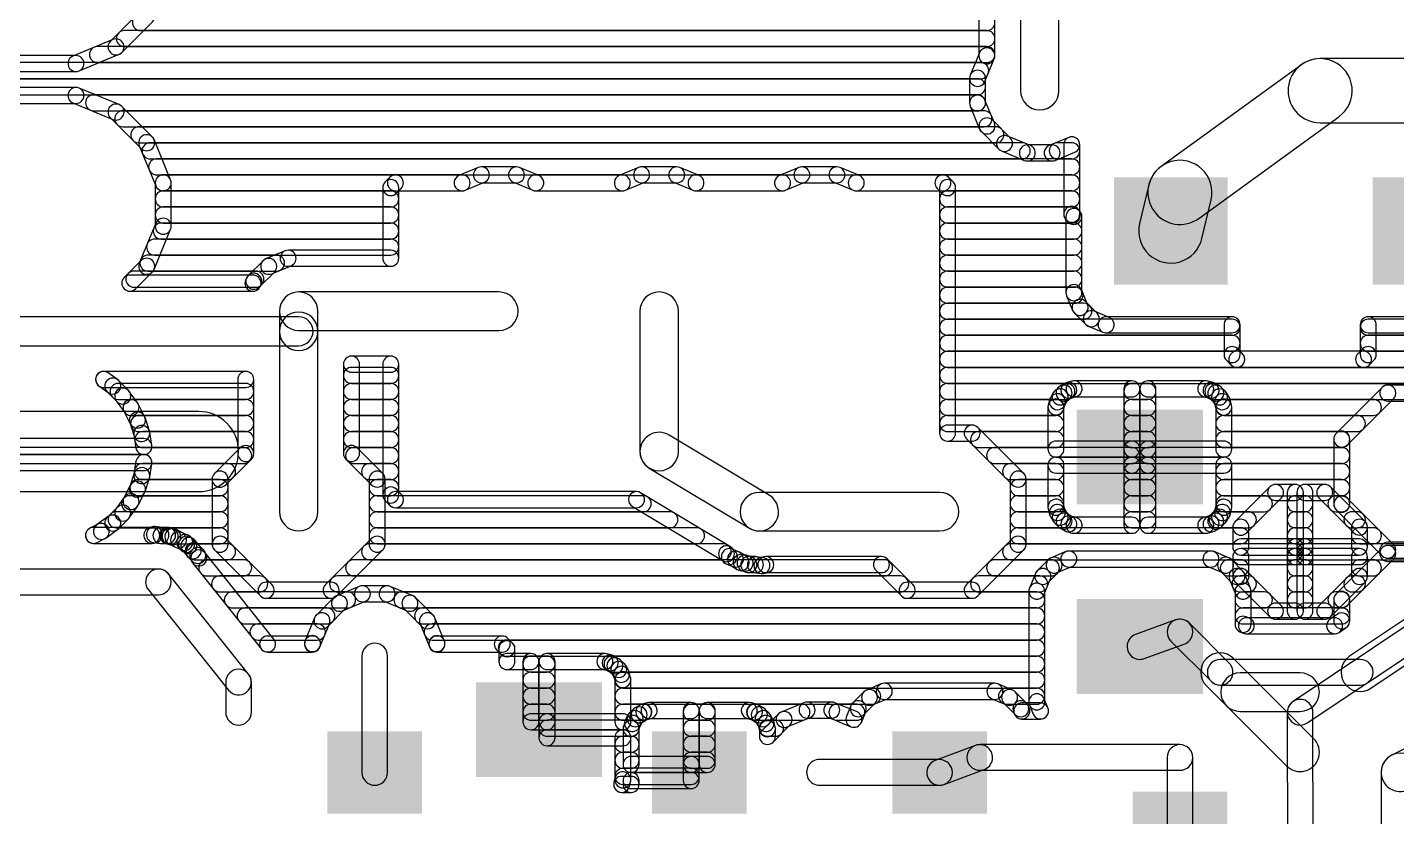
# Model space of a CAD drawing. Extents: x 0 to 96, y 0 to 55.
# Drawn here: x 40.15 to 61.85, y 23.75 to 36.24 of the extents above; entities that cross this region are included whole.
import ezdxf

# ---------------------------------------------------------------- set-up
doc = ezdxf.new("R2010")
doc.units = 0
doc.layers.add('16', color=174, linetype='CONTINUOUS')

# ---------------------------------------------------------------- blocks, each defined once
blk = doc.blocks.new('RECT')
blk.add_solid([(-0.5, -0.5), (0.5, -0.5), (-0.5, 0.5), (0.5, 0.5)])

msp = doc.modelspace()

# ---------------------------------------------------------------- linework, layer by layer
at = {"layer": '16'}
for points in [[(55.2323, 42.7117), (55.2323, 35.7949, 1), (55.4863, 35.7949), (55.4863, 42.7117, 1)], [(55.8927, 42.545), (55.8927, 35.2425, 1), (56.5023, 35.2425), (56.5023, 42.545, 1)], [(41.6454, 35.8459), (42.1312, 36.3318, 1), (41.9516, 36.5114), (41.4658, 36.0256, 1)], [(41.9418, 36.195), (55.3593, 36.195, 1), (55.3593, 36.449), (41.9418, 36.449, 1)], [(40.9694, 35.5555), (41.6042, 35.8184, 1), (41.507, 36.0531), (40.8722, 35.7901, 1)], [(41.6878, 35.941), (55.3593, 35.941, 1), (55.3593, 36.195), (41.6878, 36.195, 1)], [(41.2616, 35.687), (55.3593, 35.687, 1), (55.3593, 35.941), (41.2616, 35.941, 1)], [(55.242, 35.8435), (55.0944, 35.4872, 1), (55.329, 35.39), (55.4766, 35.7463, 1)], [(36.1823, 35.433), (55.262, 35.433, 1), (55.262, 35.687), (36.1823, 35.687, 1)], [(38.0492, 35.5458), (40.9208, 35.5458, 1), (40.9208, 35.7998), (38.0492, 35.7998, 1)], [(60.3445, 35.6539), (58.122, 34.0439, 1), (58.718, 33.2211), (60.9405, 34.8311, 1)], [(64.77, 35.7505), (60.6425, 35.7505, 1), (60.6425, 34.7345), (64.77, 34.7345, 1)], [(36.1823, 35.179), (55.2117, 35.179, 1), (55.2117, 35.433), (36.1823, 35.433, 1)], [(55.0847, 35.4386), (55.0847, 35.0464, 1), (55.3387, 35.0464), (55.3387, 35.4386, 1)], [(40.9208, 35.2942), (38.0492, 35.2942, 1), (38.0492, 35.0402), (40.9208, 35.0402, 1)], [(41.6042, 35.0216), (40.9694, 35.2845, 1), (40.8722, 35.0499), (41.507, 34.7869, 1)], [(41.1989, 34.925), (55.2117, 34.925, 1), (55.2117, 35.179), (41.1989, 35.179, 1)], [(55.0944, 34.9978), (55.2444, 34.6355, 1), (55.4791, 34.7327), (55.329, 35.095, 1)], [(42.1312, 34.5082), (41.6454, 34.994, 1), (41.4658, 34.8144), (41.9516, 34.3286, 1)], [(41.6618, 34.671), (55.3146, 34.671, 1), (55.3146, 34.925), (41.6618, 34.925, 1)], [(55.272, 34.5943), (55.5493, 34.317, 1), (55.7289, 34.4966), (55.4516, 34.7739, 1)], [(41.9158, 34.417), (55.5019, 34.417, 1), (55.5019, 34.671), (41.9158, 34.671, 1)], [(42.4217, 33.8322), (42.1588, 34.467, 1), (41.9241, 34.3698), (42.1871, 33.735, 1)], [(55.5905, 34.2894), (55.9528, 34.1394, 1), (56.05, 34.374), (55.6877, 34.5241, 1)], [(56.4422, 34.1394), (56.7541, 34.2686, 1), (56.6569, 34.5032), (56.345, 34.374, 1)], [(56.5785, 34.3859), (56.5785, 33.2849, 1), (56.8325, 33.2849), (56.8325, 34.3859, 1)], [(42.0946, 34.163), (55.921, 34.163, 1), (55.921, 34.417), (42.0946, 34.417, 1)], [(56.0014, 34.1297), (56.3936, 34.1297, 1), (56.3936, 34.3837), (56.0014, 34.3837, 1)], [(56.474, 34.163), (56.7055, 34.163, 1), (56.7055, 34.417), (56.474, 34.417, 1)], [(42.1998, 33.909), (56.7055, 33.909, 1), (56.7055, 34.163), (42.1998, 34.163, 1)], [(57.9257, 33.7495), (57.7807, 33.137, 1), (58.7693, 32.903), (58.9143, 33.5155, 1)], [(42.4314, 33.0964), (42.4314, 33.7836, 1), (42.1774, 33.7836), (42.1774, 33.0964, 1)], [(42.3044, 33.655), (47.0405, 33.655, 1), (47.0405, 33.909), (42.3044, 33.909, 1)], [(45.8951, 33.8718), (45.8207, 33.7974, 1), (46.0003, 33.6178), (46.0747, 33.6922, 1)], [(47.0405, 33.909), (45.9849, 33.909, 1), (45.9849, 33.655), (47.0405, 33.655, 1)], [(47.2985, 34.0263), (46.9919, 33.8993, 1), (47.0891, 33.6647), (47.3957, 33.7917, 1)], [(47.9029, 34.036), (47.3471, 34.036, 1), (47.3471, 33.782), (47.9029, 33.782, 1)], [(48.2581, 33.8993), (47.9515, 34.0263, 1), (47.8543, 33.7917), (48.1609, 33.6647, 1)], [(49.5805, 33.909), (48.2095, 33.909, 1), (48.2095, 33.655), (49.5805, 33.655, 1)], [(48.2095, 33.655), (49.5805, 33.655, 1), (49.5805, 33.909), (48.2095, 33.909, 1)], [(49.8385, 34.0263), (49.5319, 33.8993, 1), (49.6291, 33.6647), (49.9357, 33.7917, 1)], [(50.4429, 34.036), (49.8871, 34.036, 1), (49.8871, 33.782), (50.4429, 33.782, 1)], [(50.7981, 33.8993), (50.4915, 34.0263, 1), (50.3943, 33.7917), (50.7009, 33.6647, 1)], [(52.1205, 33.909), (50.7495, 33.909, 1), (50.7495, 33.655), (52.1205, 33.655, 1)], [(50.7495, 33.655), (52.1205, 33.655, 1), (52.1205, 33.909), (50.7495, 33.909, 1)], [(52.3785, 34.0263), (52.0719, 33.8993, 1), (52.1691, 33.6647), (52.4757, 33.7917, 1)], [(52.9829, 34.036), (52.4271, 34.036, 1), (52.4271, 33.782), (52.9829, 33.782, 1)], [(53.3381, 33.8993), (53.0315, 34.0263, 1), (52.9343, 33.7917), (53.2409, 33.6647, 1)], [(54.6626, 33.909), (53.2895, 33.909, 1), (53.2895, 33.655), (54.6626, 33.655, 1)], [(53.2895, 33.655), (56.7055, 33.655, 1), (56.7055, 33.909), (53.2895, 33.909, 1)], [(54.8268, 33.7974), (54.7524, 33.8718, 1), (54.5728, 33.6922), (54.6472, 33.6178, 1)], [(42.3044, 33.401), (45.9105, 33.401, 1), (45.9105, 33.655), (42.3044, 33.655, 1)], [(45.7835, 33.7076), (45.7835, 32.5882, 1), (46.0375, 32.5882), (46.0375, 33.7076, 1)], [(54.864, 29.8196), (54.864, 33.7076, 1), (54.61, 33.7076), (54.61, 29.8196, 1)], [(54.737, 33.401), (56.7055, 33.401, 1), (56.7055, 33.655), (54.737, 33.655, 1)], [(42.1588, 32.413), (42.4217, 33.0478, 1), (42.1871, 33.145), (41.9241, 32.5102, 1)], [(42.3044, 33.147), (45.9105, 33.147, 1), (45.9105, 33.401), (42.3044, 33.401, 1)], [(54.737, 33.147), (56.7164, 33.147, 1), (56.7164, 33.401), (54.737, 33.401, 1)], [(56.6157, 33.1951), (56.6502, 33.1606, 1), (56.8298, 33.3402), (56.7953, 33.3747, 1)], [(56.613, 33.2504), (56.613, 32.0437, 1), (56.867, 32.0437), (56.867, 33.2504, 1)], [(42.2727, 32.893), (45.9105, 32.893, 1), (45.9105, 33.147), (42.2727, 33.147, 1)], [(54.737, 32.893), (56.74, 32.893, 1), (56.74, 33.147), (54.737, 33.147, 1)], [(42.1675, 32.639), (45.9105, 32.639, 1), (45.9105, 32.893), (42.1675, 32.893, 1)], [(54.737, 32.639), (56.74, 32.639, 1), (56.74, 32.893), (54.737, 32.893, 1)], [(41.8641, 32.1047), (42.1312, 32.3718, 1), (41.9516, 32.5514), (41.6845, 32.2843, 1)], [(42.0623, 32.385), (44.0993, 32.385, 1), (44.0993, 32.639), (42.0623, 32.639, 1)], [(43.8854, 32.5504), (43.6496, 32.3146, 1), (43.8292, 32.135), (44.065, 32.3708, 1)], [(44.2347, 32.7055), (43.9266, 32.5779, 1), (44.0238, 32.3433), (44.3319, 32.4709, 1)], [(45.9105, 32.7152), (44.2833, 32.7152, 1), (44.2833, 32.4612), (45.9105, 32.4612, 1)], [(54.737, 32.385), (56.74, 32.385, 1), (56.74, 32.639), (54.737, 32.639, 1)], [(41.8378, 32.131), (43.7726, 32.131, 1), (43.7726, 32.385), (41.8378, 32.385, 1)], [(43.6221, 32.2734), (43.6095, 32.2431, 1), (43.8442, 32.1459), (43.8567, 32.1762, 1)], [(54.737, 32.131), (56.74, 32.131, 1), (56.74, 32.385), (54.737, 32.385, 1)], [(43.7269, 32.3215), (41.7743, 32.3215, 1), (41.7743, 32.0675), (43.7269, 32.0675, 1)], [(54.737, 31.877), (56.7564, 31.877, 1), (56.7564, 32.131), (54.737, 32.131, 1)], [(56.6227, 31.9951), (56.7193, 31.7617, 1), (56.954, 31.8589), (56.8573, 32.0923, 1)], [(47.625, 32.0548), (44.45, 32.0548, 1), (44.45, 31.4452), (47.625, 31.4452, 1)], [(44.1452, 31.75), (44.1452, 31.4325, 1), (44.7548, 31.4325), (44.7548, 31.75, 1)], [(50.4698, 29.5275), (50.4698, 31.75, 1), (49.8602, 31.75), (49.8602, 29.5275, 1)], [(56.7469, 31.7205), (56.9255, 31.5419, 1), (57.1051, 31.7215), (56.9265, 31.9001, 1)], [(44.1452, 31.4325), (44.1452, 28.575, 1), (44.7548, 28.575), (44.7548, 31.4325, 1)], [(54.737, 31.623), (56.897, 31.623, 1), (56.897, 31.877), (54.737, 31.877, 1)], [(56.9667, 31.5143), (57.2001, 31.4177, 1), (57.2973, 31.6523), (57.0639, 31.749, 1)], [(44.45, 31.6611), (32.0675, 31.6611, 1), (32.0675, 31.2039), (44.45, 31.2039, 1)], [(54.737, 31.369), (59.2455, 31.369, 1), (59.2455, 31.623), (54.737, 31.623, 1)], [(57.2487, 31.408), (59.2455, 31.408, 1), (59.2455, 31.662), (57.2487, 31.662, 1)], [(59.1185, 31.535), (59.1185, 31.0624, 1), (59.3725, 31.0624), (59.3725, 31.535, 1)], [(61.5315, 31.0624), (61.5315, 31.535, 1), (61.2775, 31.535), (61.2775, 31.0624, 1)], [(61.4045, 31.408), (63.4013, 31.408, 1), (63.4013, 31.662), (61.4045, 31.662, 1)], [(61.4045, 31.369), (70.8799, 31.369, 1), (70.8799, 31.623), (61.4045, 31.623, 1)], [(54.737, 31.115), (59.2455, 31.115, 1), (59.2455, 31.369), (54.737, 31.369, 1)], [(61.4045, 31.115), (76.085, 31.115, 1), (76.085, 31.369), (61.4045, 31.369, 1)], [(45.4152, 29.4969), (45.4152, 30.9118, 1), (45.1612, 30.9118), (45.1612, 29.4969, 1)], [(45.2882, 30.7848), (45.9105, 30.7848, 1), (45.9105, 31.0388), (45.2882, 31.0388, 1)], [(45.7835, 30.9118), (45.7835, 28.8399, 1), (46.0375, 28.8399), (46.0375, 30.9118, 1)], [(54.737, 30.861), (59.3199, 30.861, 1), (59.3199, 31.115), (54.737, 31.115, 1)], [(59.1557, 30.9726), (59.2301, 30.8982, 1), (59.4097, 31.0778), (59.3353, 31.1522, 1)], [(59.3199, 30.861), (61.3301, 30.861, 1), (61.3301, 31.115), (59.3199, 31.115, 1)], [(61.4199, 30.8982), (61.4943, 30.9726, 1), (61.3147, 31.1522), (61.2403, 31.0778, 1)], [(61.3301, 30.861), (76.155, 30.861, 1), (76.155, 31.115), (61.3301, 31.115, 1)], [(45.2882, 30.607), (45.9105, 30.607, 1), (45.9105, 30.861), (45.2882, 30.861, 1)], [(54.737, 30.607), (76.2602, 30.607, 1), (76.2602, 30.861), (54.737, 30.861, 1)], [(41.3585, 30.5435), (43.6118, 30.5435, 1), (43.6118, 30.7975), (41.3585, 30.7975, 1)], [(41.5785, 30.6677), (41.4332, 30.7732, 1), (41.2839, 30.5678), (41.4292, 30.4622, 1)], [(41.7519, 30.4964), (41.5936, 30.6547, 1), (41.414, 30.4751), (41.5723, 30.3168, 1)], [(41.5888, 30.353), (43.6118, 30.353, 1), (43.6118, 30.607), (41.5888, 30.607, 1)], [(43.4848, 30.6705), (43.4848, 29.4969, 1), (43.7388, 29.4969), (43.7388, 30.6705, 1)], [(45.2882, 30.353), (45.9105, 30.353, 1), (45.9105, 30.607), (45.2882, 30.607, 1)], [(54.737, 30.353), (56.6269, 30.353, 1), (56.6269, 30.607), (54.737, 30.607, 1)], [(56.594, 30.6077), (56.5188, 30.5642, 1), (56.6457, 30.3442), (56.721, 30.3877, 1)], [(56.7087, 30.6429), (56.6247, 30.6204, 1), (56.6904, 30.375), (56.7744, 30.3975, 1)], [(57.658, 30.6472), (56.7415, 30.6472, 1), (56.7415, 30.3932), (57.658, 30.3932, 1)], [(57.785, 29.567), (57.785, 30.5202, 1), (57.531, 30.5202), (57.531, 29.567, 1)], [(57.658, 30.353), (57.912, 30.353, 1), (57.912, 30.607), (57.658, 30.607, 1)], [(58.8285, 30.6472), (57.912, 30.6472, 1), (57.912, 30.3932), (58.8285, 30.3932, 1)], [(57.785, 30.5202), (57.785, 29.567, 1), (58.039, 29.567), (58.039, 30.5202, 1)], [(58.9453, 30.6204), (58.8613, 30.6429, 1), (58.7956, 30.3975), (58.8796, 30.375, 1)], [(59.0512, 30.5642), (58.9759, 30.6077, 1), (58.849, 30.3877), (58.9242, 30.3442, 1)], [(58.9431, 30.353), (65.322, 30.353, 1), (65.322, 30.607), (58.9431, 30.607, 1)], [(41.8965, 30.3001), (41.7649, 30.4813, 1), (41.5594, 30.332), (41.691, 30.1509, 1)], [(56.3546, 30.3503), (56.3321, 30.2663, 1), (56.5775, 30.2006), (56.6, 30.2846, 1)], [(56.4108, 30.4562), (56.3673, 30.3809, 1), (56.5873, 30.254), (56.6308, 30.3292, 1)], [(56.4924, 30.544), (56.431, 30.4825, 1), (56.6106, 30.3029), (56.6721, 30.3644, 1)], [(59.139, 30.4825), (59.0775, 30.544, 1), (58.8979, 30.3644), (58.9594, 30.3029, 1)], [(59.2027, 30.3809), (59.1592, 30.4562, 1), (58.9392, 30.3292), (58.9827, 30.254, 1)], [(59.2379, 30.2663), (59.2154, 30.3503, 1), (58.97, 30.2846), (58.9925, 30.2006, 1)], [(61.6247, 30.5444), (60.8956, 29.8153, 1), (61.0752, 29.6357), (61.8043, 30.3648, 1)], [(62.7455, 30.5816), (61.7145, 30.5816, 1), (61.7145, 30.3276), (62.7455, 30.3276, 1)], [(41.7934, 30.099), (43.6118, 30.099, 1), (43.6118, 30.353), (41.7934, 30.353, 1)], [(42.0085, 30.0837), (41.9069, 30.2832, 1), (41.6806, 30.1678), (41.7822, 29.9684, 1)], [(45.2882, 30.099), (45.9105, 30.099, 1), (45.9105, 30.353), (45.2882, 30.353, 1)], [(54.737, 30.099), (56.4548, 30.099, 1), (56.4548, 30.353), (54.737, 30.353, 1)], [(56.3278, 30.2335), (56.3278, 29.567, 1), (56.5818, 29.567), (56.5818, 30.2335, 1)], [(57.658, 30.099), (57.912, 30.099, 1), (57.912, 30.353), (57.658, 30.353, 1)], [(59.2422, 29.567), (59.2422, 30.2335, 1), (58.9882, 30.2335), (58.9882, 29.567, 1)], [(59.1152, 30.099), (61.4859, 30.099, 1), (61.4859, 30.353), (59.1152, 30.353, 1)], [(34.925, 28.8925), (42.8625, 28.8925, 1), (42.8625, 30.1625), (34.925, 30.1625, 1)], [(42.0854, 29.8523), (42.0162, 30.0653, 1), (41.7746, 29.9868), (41.8438, 29.7738, 1)], [(41.9129, 29.845), (43.6118, 29.845, 1), (43.6118, 30.099), (41.9129, 30.099, 1)], [(45.2882, 29.845), (45.9105, 29.845, 1), (45.9105, 30.099), (45.2882, 30.099, 1)], [(54.737, 29.845), (56.4548, 29.845, 1), (56.4548, 30.099), (54.737, 30.099, 1)], [(57.658, 29.845), (57.912, 29.845, 1), (57.912, 30.099), (57.658, 30.099, 1)], [(59.1152, 29.845), (61.2319, 29.845, 1), (61.2319, 30.099), (59.1152, 30.099, 1)], [(42.1226, 29.6269), (42.09, 29.8329, 1), (41.8391, 29.7932), (41.8718, 29.5871, 1)], [(41.9796, 29.591), (43.6118, 29.591, 1), (43.6118, 29.845), (41.9796, 29.845, 1)], [(45.2882, 29.591), (45.9105, 29.591, 1), (45.9105, 29.845), (45.2882, 29.845, 1)], [(51.9093, 28.8364), (50.3218, 29.7889, 1), (50.0082, 29.2661), (51.5957, 28.3136, 1)], [(55.1255, 29.9466), (54.737, 29.9466, 1), (54.737, 29.6926), (55.1255, 29.6926, 1)], [(55.9444, 29.1803), (55.2153, 29.9094, 1), (55.0357, 29.7298), (55.7648, 29.0007, 1)], [(55.2271, 29.591), (56.4548, 29.591, 1), (56.4548, 29.845), (55.2271, 29.845, 1)], [(57.658, 29.591), (57.912, 29.591, 1), (57.912, 29.845), (57.658, 29.845, 1)], [(59.1152, 29.591), (60.9854, 29.591, 1), (60.9854, 29.845), (59.1152, 29.845, 1)], [(60.8584, 29.7255), (60.8584, 28.6945, 1), (61.1124, 28.6945), (61.1124, 29.7255, 1)], [(39.612, 29.48), (41.9972, 29.48, 1), (41.9972, 29.734), (39.612, 29.734, 1)], [(39.612, 29.337), (43.5789, 29.337, 1), (43.5789, 29.591), (39.612, 29.591, 1)], [(43.522, 29.5867), (43.1156, 29.1803, 1), (43.2952, 29.0007), (43.7016, 29.4071, 1)], [(45.7844, 29.1803), (45.378, 29.5867, 1), (45.1984, 29.4071), (45.6048, 29.0007, 1)], [(45.3211, 29.337), (45.9105, 29.337, 1), (45.9105, 29.591), (45.3211, 29.591, 1)], [(55.4811, 29.337), (57.658, 29.337, 1), (57.658, 29.591), (55.4811, 29.591, 1)], [(56.4548, 29.44), (57.658, 29.44, 1), (57.658, 29.694), (56.4548, 29.694, 1)], [(57.531, 29.567), (57.531, 29.313, 1), (57.785, 29.313), (57.785, 29.567, 1)], [(57.912, 29.694), (57.658, 29.694, 1), (57.658, 29.44), (57.912, 29.44, 1)], [(58.039, 29.313), (58.039, 29.567, 1), (57.785, 29.567), (57.785, 29.313, 1)], [(57.912, 29.44), (59.1152, 29.44, 1), (59.1152, 29.694), (57.912, 29.694, 1)], [(57.912, 29.337), (60.9854, 29.337, 1), (60.9854, 29.591), (57.912, 29.591, 1)], [(41.9972, 29.48), (39.612, 29.48, 1), (39.612, 29.226), (41.9972, 29.226, 1)], [(42.09, 29.1271), (42.1226, 29.3331, 1), (41.8718, 29.3729), (41.8391, 29.1668, 1)], [(41.9746, 29.083), (43.3249, 29.083, 1), (43.3249, 29.337), (41.9746, 29.337, 1)], [(45.5751, 29.083), (45.9105, 29.083, 1), (45.9105, 29.337), (45.5751, 29.337, 1)], [(55.7351, 29.083), (56.4548, 29.083, 1), (56.4548, 29.337), (55.7351, 29.337, 1)], [(57.658, 29.44), (56.4548, 29.44, 1), (56.4548, 29.186), (57.658, 29.186, 1)], [(56.3278, 29.313), (56.3278, 28.6465, 1), (56.5818, 28.6465), (56.5818, 29.313, 1)], [(57.785, 28.3598), (57.785, 29.313, 1), (57.531, 29.313), (57.531, 28.3598, 1)], [(57.658, 29.186), (57.912, 29.186, 1), (57.912, 29.44), (57.658, 29.44, 1)], [(57.658, 29.083), (57.912, 29.083, 1), (57.912, 29.337), (57.658, 29.337, 1)], [(57.785, 29.313), (57.785, 28.3598, 1), (58.039, 28.3598), (58.039, 29.313, 1)], [(59.1152, 29.44), (57.912, 29.44, 1), (57.912, 29.186), (59.1152, 29.186, 1)], [(59.2422, 28.6465), (59.2422, 29.313, 1), (58.9882, 29.313), (58.9882, 28.6465, 1)], [(59.1152, 29.083), (60.9854, 29.083, 1), (60.9854, 29.337), (59.1152, 29.337, 1)], [(42.0162, 28.8947), (42.0854, 29.1077, 1), (41.8438, 29.1862), (41.7746, 28.9732, 1)], [(41.9025, 28.829), (43.2054, 28.829, 1), (43.2054, 29.083), (41.9025, 29.083, 1)], [(43.0784, 29.0905), (43.0784, 28.0595, 1), (43.3324, 28.0595), (43.3324, 29.0905, 1)], [(45.8216, 28.0595), (45.8216, 29.0905, 1), (45.5676, 29.0905), (45.5676, 28.0595, 1)], [(45.6946, 28.829), (45.9105, 28.829, 1), (45.9105, 29.083), (45.6946, 29.083, 1)], [(55.9816, 28.0595), (55.9816, 29.0905, 1), (55.7276, 29.0905), (55.7276, 28.0595, 1)], [(55.8546, 28.829), (56.4548, 28.829, 1), (56.4548, 29.083), (55.8546, 29.083, 1)], [(57.658, 28.829), (57.912, 28.829, 1), (57.912, 29.083), (57.658, 29.083, 1)], [(59.1152, 28.829), (60.9854, 28.829, 1), (60.9854, 29.083), (59.1152, 29.083, 1)], [(41.9069, 28.6768), (42.0085, 28.8763, 1), (41.7822, 28.9916), (41.6806, 28.7922, 1)], [(45.8207, 28.7501), (45.8951, 28.6757, 1), (46.0747, 28.8553), (46.0003, 28.9297, 1)], [(45.9849, 28.6385), (49.8058, 28.6385, 1), (49.8058, 28.8925), (45.9849, 28.8925, 1)], [(49.7405, 28.6566), (51.1674, 27.8004, 1), (51.2981, 28.0182), (49.8712, 28.8744, 1)], [(54.61, 28.8798), (51.7525, 28.8798, 1), (51.7525, 28.2702), (54.61, 28.2702, 1)], [(59.8459, 28.9696), (59.2954, 28.4191, 1), (59.475, 28.2395), (60.0255, 28.79, 1)], [(60.2488, 29.0068), (59.9357, 29.0068, 1), (59.9357, 28.7528), (60.2488, 28.7528, 1)], [(60.3758, 28.0162), (60.3758, 28.8798, 1), (60.1218, 28.8798), (60.1218, 28.0162, 1)], [(60.7143, 29.0068), (60.4012, 29.0068, 1), (60.4012, 28.7528), (60.7143, 28.7528, 1)], [(60.2742, 28.8798), (60.2742, 28.0162, 1), (60.5282, 28.0162), (60.5282, 28.8798, 1)], [(61.3546, 28.4191), (60.8041, 28.9696, 1), (60.6245, 28.79), (61.175, 28.2395, 1)], [(41.5936, 28.3053), (41.7519, 28.4636, 1), (41.5723, 28.6432), (41.414, 28.4849, 1)], [(41.7649, 28.4787), (41.8965, 28.6598, 1), (41.691, 28.8091), (41.5594, 28.628, 1)], [(41.7701, 28.575), (43.2054, 28.575, 1), (43.2054, 28.829), (41.7701, 28.829, 1)], [(45.6946, 28.575), (49.9117, 28.575, 1), (49.9117, 28.829), (45.6946, 28.829, 1)], [(55.8546, 28.575), (56.4548, 28.575, 1), (56.4548, 28.829), (55.8546, 28.829, 1)], [(56.3321, 28.6137), (56.3546, 28.5297, 1), (56.6, 28.5954), (56.5775, 28.6794, 1)], [(56.3673, 28.499), (56.4108, 28.4238, 1), (56.6308, 28.5507), (56.5873, 28.626, 1)], [(57.658, 28.575), (57.912, 28.575, 1), (57.912, 28.829), (57.658, 28.829, 1)], [(59.1592, 28.4238), (59.2027, 28.499, 1), (58.9827, 28.626), (58.9392, 28.5507, 1)], [(59.2154, 28.5297), (59.2379, 28.6137, 1), (58.9925, 28.6794), (58.97, 28.5954, 1)], [(59.1152, 28.575), (59.7579, 28.575, 1), (59.7579, 28.829), (59.1152, 28.829, 1)], [(60.2488, 28.575), (60.4012, 28.575, 1), (60.4012, 28.829), (60.2488, 28.829, 1)], [(60.8921, 28.575), (60.9854, 28.575, 1), (60.9854, 28.829), (60.8921, 28.829, 1)], [(60.8956, 28.6047), (61.6247, 27.8756, 1), (61.8043, 28.0552), (61.0752, 28.7843, 1)], [(41.3973, 28.1607), (41.5785, 28.2923, 1), (41.4292, 28.4978), (41.2481, 28.3662, 1)], [(41.5568, 28.321), (43.2054, 28.321, 1), (43.2054, 28.575), (41.5568, 28.575, 1)], [(45.6946, 28.321), (50.335, 28.321, 1), (50.335, 28.575), (45.6946, 28.575, 1)], [(55.8546, 28.321), (56.56, 28.321, 1), (56.56, 28.575), (55.8546, 28.575, 1)], [(56.431, 28.3974), (56.4924, 28.336, 1), (56.6721, 28.5156), (56.6106, 28.5771, 1)], [(56.5188, 28.3158), (56.594, 28.2723, 1), (56.721, 28.4923), (56.6457, 28.5358, 1)], [(56.6247, 28.2596), (56.7087, 28.2371, 1), (56.7744, 28.4825), (56.6904, 28.505, 1)], [(56.7415, 28.2328), (57.658, 28.2328, 1), (57.658, 28.4868), (56.7415, 28.4868, 1)], [(57.658, 28.321), (57.912, 28.321, 1), (57.912, 28.575), (57.658, 28.575, 1)], [(57.912, 28.2328), (58.8285, 28.2328, 1), (58.8285, 28.4868), (57.912, 28.4868, 1)], [(58.8613, 28.2371), (58.9453, 28.2596, 1), (58.8796, 28.505), (58.7956, 28.4825, 1)], [(58.9759, 28.2723), (59.0512, 28.3158, 1), (58.9242, 28.5358), (58.849, 28.4923, 1)], [(59.0775, 28.336), (59.139, 28.3974, 1), (58.9594, 28.5771), (58.8979, 28.5156, 1)], [(59.01, 28.321), (59.5039, 28.321, 1), (59.5039, 28.575), (59.01, 28.575, 1)], [(59.2582, 28.3293), (59.2582, 28.0162, 1), (59.5122, 28.0162), (59.5122, 28.3293, 1)], [(60.2488, 28.321), (60.4012, 28.321, 1), (60.4012, 28.575), (60.2488, 28.575, 1)], [(61.1461, 28.321), (61.2319, 28.321, 1), (61.2319, 28.575), (61.1461, 28.575, 1)], [(61.3918, 28.0162), (61.3918, 28.3293, 1), (61.1378, 28.3293), (61.1378, 28.0162, 1)], [(42.1229, 28.3273), (41.1988, 28.3273, 1), (41.1988, 28.0733), (42.1229, 28.0733, 1)], [(41.2565, 28.0872), (41.3804, 28.1503, 1), (41.265, 28.3766), (41.1412, 28.3135, 1)], [(42.1279, 28.334), (42.0876, 28.3223, 1), (42.1583, 28.0784), (42.1986, 28.09, 1)], [(42.2823, 28.3266), (42.1772, 28.3382, 1), (42.1492, 28.0858), (42.2543, 28.0741, 1)], [(42.374, 28.3273), (42.2683, 28.3273, 1), (42.2683, 28.0733), (42.374, 28.0733, 1)], [(42.4614, 28.3016), (42.4226, 28.3177, 1), (42.3254, 28.083), (42.3642, 28.067, 1)], [(42.3893, 28.067), (43.2054, 28.067, 1), (43.2054, 28.321), (42.3893, 28.321, 1)], [(42.4685, 28.3059), (42.4268, 28.3105, 1), (42.3987, 28.0581), (42.4404, 28.0534, 1)], [(42.6083, 28.2399), (42.5157, 28.2909, 1), (42.3932, 28.0684), (42.4858, 28.0174, 1)], [(42.6934, 28.2055), (42.5957, 28.246, 1), (42.4985, 28.0113), (42.5961, 27.9709, 1)], [(42.7642, 28.1483), (42.7346, 28.178, 1), (42.5549, 27.9984), (42.5846, 27.9687, 1)], [(45.6946, 28.067), (50.7583, 28.067, 1), (50.7583, 28.321), (45.6946, 28.321, 1)], [(55.8546, 28.067), (59.3852, 28.067, 1), (59.3852, 28.321), (55.8546, 28.321, 1)], [(60.2488, 28.067), (60.4012, 28.067, 1), (60.4012, 28.321), (60.2488, 28.321, 1)], [(61.2648, 28.067), (61.4859, 28.067, 1), (61.4859, 28.321), (61.2648, 28.321, 1)], [(42.7724, 28.1496), (42.7357, 28.1698, 1), (42.6132, 27.9473), (42.6499, 27.9271, 1)], [(42.8764, 28.0351), (42.8103, 28.1176, 1), (42.612, 27.959), (42.678, 27.8764, 1)], [(42.9418, 27.9708), (42.867, 28.0456, 1), (42.6874, 27.866), (42.7622, 27.7912, 1)], [(42.793, 27.813), (43.3249, 27.813, 1), (43.3249, 28.067), (42.793, 28.067, 1)], [(42.9853, 27.8908), (42.9693, 27.9296, 1), (42.7346, 27.8324), (42.7507, 27.7936, 1)], [(43.1156, 27.9697), (43.8447, 27.2406, 1), (44.0243, 27.4202), (43.2952, 28.1493, 1)], [(45.0553, 27.2406), (45.7844, 27.9697, 1), (45.6048, 28.1493), (44.8757, 27.4202, 1)], [(45.5751, 27.813), (51.1817, 27.813, 1), (51.1817, 28.067), (45.5751, 28.067, 1)], [(51.143, 27.8195), (51.1879, 27.7746, 1), (51.3675, 27.9542), (51.3226, 27.9991, 1)], [(55.2153, 27.2406), (55.9444, 27.9697, 1), (55.7648, 28.1493), (55.0357, 27.4202, 1)], [(55.7351, 27.813), (60.2488, 27.813, 1), (60.2488, 28.067), (55.7351, 28.067, 1)], [(59.3852, 27.8892), (60.2488, 27.8892, 1), (60.2488, 28.1432), (59.3852, 28.1432, 1)], [(60.4012, 28.1432), (60.2488, 28.1432, 1), (60.2488, 27.8892), (60.4012, 27.8892, 1)], [(60.1218, 28.0162), (60.1218, 27.8638, 1), (60.3758, 27.8638), (60.3758, 28.0162, 1)], [(60.5282, 27.8638), (60.5282, 28.0162, 1), (60.2742, 28.0162), (60.2742, 27.8638, 1)], [(60.4012, 27.8892), (61.2648, 27.8892, 1), (61.2648, 28.1432), (60.4012, 28.1432, 1)], [(60.4012, 27.813), (62.3146, 27.813, 1), (62.3146, 28.067), (60.4012, 28.067, 1)], [(61.6247, 28.0044), (60.8956, 27.2753, 1), (61.0752, 27.0957), (61.8043, 27.8248, 1)], [(61.7145, 27.8384), (62.2892, 27.8384, 1), (62.2892, 28.0924), (61.7145, 28.0924, 1)], [(62.34, 28.0416), (61.7145, 28.0416, 1), (61.7145, 27.7876), (62.34, 27.7876, 1)], [(44.0574, 26.5588), (42.9672, 27.9216, 1), (42.7688, 27.7629), (43.859, 26.4002, 1)], [(42.993, 27.559), (43.5789, 27.559, 1), (43.5789, 27.813), (42.993, 27.813, 1)], [(45.3211, 27.559), (53.7389, 27.559, 1), (53.7389, 27.813), (45.3211, 27.813, 1)], [(51.2291, 27.7471), (51.3258, 27.707, 1), (51.423, 27.9417), (51.3263, 27.9817, 1)], [(51.3091, 27.7154), (51.3989, 27.6616, 1), (51.5296, 27.8794), (51.4398, 27.9332, 1)], [(51.4455, 27.6449), (51.5084, 27.6355, 1), (51.5458, 27.8867), (51.4829, 27.8961, 1)], [(51.4785, 27.6438), (51.5372, 27.6195, 1), (51.6344, 27.8541), (51.5757, 27.8784, 1)], [(51.5858, 27.6098), (51.6905, 27.6098, 1), (51.6905, 27.8638), (51.5858, 27.8638, 1)], [(51.6718, 27.6112), (51.7754, 27.5958, 1), (51.8127, 27.847), (51.7092, 27.8624, 1)], [(51.8248, 27.5982), (51.8865, 27.6136, 1), (51.8249, 27.86), (51.7632, 27.8446, 1)], [(51.8557, 27.6098), (53.6881, 27.6098, 1), (53.6881, 27.8638), (51.8557, 27.8638, 1)], [(53.5983, 27.647), (54.0047, 27.2406, 1), (54.1843, 27.4202), (53.7779, 27.8266, 1)], [(55.4811, 27.559), (56.383, 27.559, 1), (56.383, 27.813), (55.4811, 27.813, 1)], [(56.3355, 27.8181), (56.1569, 27.6395, 1), (56.3365, 27.4599), (56.5151, 27.6385, 1)], [(56.6101, 27.9423), (56.3767, 27.8457, 1), (56.4739, 27.611), (56.7073, 27.7077, 1)], [(58.9113, 27.952), (56.6587, 27.952, 1), (56.6587, 27.698), (58.9113, 27.698, 1)], [(59.1933, 27.8457), (58.9599, 27.9423, 1), (58.8627, 27.7077), (59.0961, 27.611, 1)], [(59.4131, 27.6395), (59.2345, 27.8181, 1), (59.0549, 27.6385), (59.2335, 27.4599, 1)], [(59.187, 27.559), (59.3852, 27.559, 1), (59.3852, 27.813), (59.187, 27.813, 1)], [(60.2488, 27.9908), (59.3852, 27.9908, 1), (59.3852, 27.7368), (60.2488, 27.7368, 1)], [(59.2582, 27.8638), (59.2582, 27.5507, 1), (59.5122, 27.5507), (59.5122, 27.8638, 1)], [(60.3758, 27.0002), (60.3758, 27.8638, 1), (60.1218, 27.8638), (60.1218, 27.0002, 1)], [(60.2488, 27.7368), (60.4012, 27.7368, 1), (60.4012, 27.9908), (60.2488, 27.9908, 1)], [(60.2488, 27.559), (60.4012, 27.559, 1), (60.4012, 27.813), (60.2488, 27.813, 1)], [(60.2742, 27.8638), (60.2742, 27.0002, 1), (60.5282, 27.0002), (60.5282, 27.8638, 1)], [(61.2648, 27.9908), (60.4012, 27.9908, 1), (60.4012, 27.7368), (61.2648, 27.7368, 1)], [(61.3918, 27.5507), (61.3918, 27.8638, 1), (61.1378, 27.8638), (61.1378, 27.5507, 1)], [(61.2648, 27.559), (61.4859, 27.559, 1), (61.4859, 27.813), (61.2648, 27.813, 1)], [(42.2275, 27.6669), (36.5125, 27.6669, 1), (36.5125, 27.2606), (42.2275, 27.2606, 1)], [(43.6562, 26.0032), (42.3862, 27.5907, 1), (42.0688, 27.3368), (43.3388, 25.7493, 1)], [(56.1293, 27.5983), (56.0327, 27.3649, 1), (56.2673, 27.2677), (56.364, 27.5011, 1)], [(59.5373, 27.3649), (59.4407, 27.5983, 1), (59.206, 27.5011), (59.3027, 27.2677, 1)], [(59.2954, 27.4609), (59.8459, 26.9104, 1), (60.0255, 27.09), (59.475, 27.6405, 1)], [(60.8041, 26.9104), (61.3546, 27.4609, 1), (61.175, 27.6405), (60.6245, 27.09, 1)], [(43.1962, 27.305), (43.8329, 27.305, 1), (43.8329, 27.559), (43.1962, 27.559, 1)], [(43.9345, 27.2034), (44.9655, 27.2034, 1), (44.9655, 27.4574), (43.9345, 27.4574, 1)], [(45.0671, 27.305), (53.9929, 27.305, 1), (53.9929, 27.559), (45.0671, 27.559, 1)], [(45.4118, 27.3921), (45.0495, 27.2421, 1), (45.1467, 27.0074), (45.509, 27.1575, 1)], [(45.8526, 27.4018), (45.4604, 27.4018, 1), (45.4604, 27.1478), (45.8526, 27.1478, 1)], [(46.2635, 27.2421), (45.9012, 27.3921, 1), (45.804, 27.1575), (46.1663, 27.0074, 1)], [(54.0945, 27.2034), (55.1255, 27.2034, 1), (55.1255, 27.4574), (54.0945, 27.4574, 1)], [(55.2271, 27.305), (56.1979, 27.305, 1), (56.1979, 27.559), (55.2271, 27.559, 1)], [(56.023, 27.3163), (56.023, 25.5637, 1), (56.277, 25.5637), (56.277, 27.3163, 1)], [(59.3721, 27.305), (59.5039, 27.305, 1), (59.5039, 27.559), (59.3721, 27.559, 1)], [(59.547, 26.7911), (59.547, 27.3163, 1), (59.293, 27.3163), (59.293, 26.7911, 1)], [(60.2488, 27.305), (60.4012, 27.305, 1), (60.4012, 27.559), (60.2488, 27.559, 1)], [(61.1461, 27.305), (61.2319, 27.305, 1), (61.2319, 27.559), (61.1461, 27.559, 1)], [(43.3994, 27.051), (45.2267, 27.051, 1), (45.2267, 27.305), (43.3994, 27.305, 1)], [(45.0083, 27.2145), (44.731, 26.9372, 1), (44.9106, 26.7576), (45.1879, 27.0349, 1)], [(46.0863, 27.051), (56.15, 27.051, 1), (56.15, 27.305), (46.0863, 27.305, 1)], [(46.582, 26.9372), (46.3047, 27.2145, 1), (46.1251, 27.0349), (46.4024, 26.7576, 1)], [(59.42, 27.051), (59.7579, 27.051, 1), (59.7579, 27.305), (59.42, 27.305, 1)], [(60.2488, 27.051), (60.4012, 27.051, 1), (60.4012, 27.305), (60.2488, 27.305, 1)], [(60.8921, 27.051), (60.9854, 27.051, 1), (60.9854, 27.305), (60.8921, 27.305, 1)], [(60.8584, 27.1855), (60.8584, 26.8456, 1), (61.1124, 26.8456), (61.1124, 27.1855, 1)], [(43.6026, 26.797), (44.8974, 26.797, 1), (44.8974, 27.051), (43.6026, 27.051, 1)], [(44.7034, 26.896), (44.5534, 26.5337, 1), (44.788, 26.4365), (44.9381, 26.7988, 1)], [(46.4156, 26.797), (56.15, 26.797, 1), (56.15, 27.051), (46.4156, 27.051, 1)], [(46.7596, 26.5337), (46.6096, 26.896, 1), (46.3749, 26.7988), (46.525, 26.4365, 1)], [(59.42, 26.797), (60.9854, 26.797, 1), (60.9854, 27.051), (59.42, 27.051, 1)], [(59.5216, 26.8864), (59.4686, 26.9084, 1), (59.3714, 26.6737), (59.4244, 26.6518, 1)], [(59.9357, 26.8732), (60.2488, 26.8732, 1), (60.2488, 27.1272), (59.9357, 27.1272, 1)], [(60.4012, 26.8732), (60.7143, 26.8732, 1), (60.7143, 27.1272), (60.4012, 27.1272, 1)], [(60.9148, 26.9512), (60.8004, 26.8746, 1), (60.9417, 26.6636), (61.056, 26.7401, 1)], [(62.0605, 26.9233), (61.108, 26.2858, 1), (61.447, 25.7792), (62.3995, 26.4167, 1)], [(43.8058, 26.543), (44.7473, 26.543, 1), (44.7473, 26.797), (43.8058, 26.797, 1)], [(46.5657, 26.543), (56.15, 26.543, 1), (56.15, 26.797), (46.5657, 26.797, 1)], [(58.3508, 26.8611), (57.7158, 26.6311, 1), (57.8542, 26.2489), (58.4892, 26.4789, 1)], [(59.2012, 26.1762), (58.5637, 26.8137, 1), (58.2763, 26.5263), (58.9138, 25.8888, 1)], [(60.8711, 26.8961), (59.473, 26.8961, 1), (59.473, 26.6421), (60.8711, 26.6421, 1)], [(60.4377, 25.2309), (62.3427, 26.5009, 1), (62.1173, 26.8391), (60.2123, 25.5691, 1)], [(44.6707, 26.6065), (43.9582, 26.6065, 1), (43.9582, 26.3525), (44.6707, 26.3525, 1)], [(44.5437, 26.4851), (44.5437, 26.4795, 1), (44.7977, 26.4795), (44.7977, 26.4851, 1)], [(45.8597, 24.445), (45.8597, 26.289, 1), (45.4533, 26.289), (45.4533, 24.445, 1)], [(46.7693, 26.4795), (46.7693, 26.4851, 1), (46.5153, 26.4851), (46.5153, 26.4795, 1)], [(47.6776, 26.6065), (46.6423, 26.6065, 1), (46.6423, 26.3525), (47.6776, 26.3525, 1)], [(47.8418, 26.4949), (47.7674, 26.5693, 1), (47.5878, 26.3897), (47.6622, 26.3153, 1)], [(47.7411, 26.289), (56.15, 26.289, 1), (56.15, 26.543), (47.7411, 26.543, 1)], [(47.879, 26.2022), (47.879, 26.4051, 1), (47.625, 26.4051), (47.625, 26.2022, 1)], [(48.133, 26.3292), (47.752, 26.3292, 1), (47.752, 26.0752), (48.133, 26.0752, 1)], [(48.26, 25.249), (48.26, 26.2022, 1), (48.006, 26.2022), (48.006, 25.249, 1)], [(48.133, 26.035), (48.387, 26.035, 1), (48.387, 26.289), (48.133, 26.289, 1)], [(49.3035, 26.3292), (48.387, 26.3292, 1), (48.387, 26.0752), (49.3035, 26.0752, 1)], [(48.26, 26.2022), (48.26, 25.249, 1), (48.514, 25.249), (48.514, 26.2022, 1)], [(49.4203, 26.3024), (49.3363, 26.3249, 1), (49.2706, 26.0795), (49.3546, 26.057, 1)], [(49.5262, 26.2462), (49.4509, 26.2897, 1), (49.324, 26.0697), (49.3992, 26.0262, 1)], [(49.4181, 26.035), (56.15, 26.035, 1), (56.15, 26.289), (49.4181, 26.289, 1)], [(49.614, 26.1645), (49.5525, 26.226, 1), (49.3729, 26.0464), (49.4344, 25.9849, 1)], [(58.8395, 25.8195), (60.1095, 24.5495, 1), (60.5405, 24.9805), (59.2705, 26.2505, 1)], [(43.7007, 25.4), (43.7007, 25.8763, 1), (43.2943, 25.8763), (43.2943, 25.4, 1)], [(49.6777, 26.0629), (49.6342, 26.1382, 1), (49.4142, 26.0112), (49.4577, 25.936, 1)], [(49.7129, 25.9483), (49.6904, 26.0323, 1), (49.445, 25.9666), (49.4675, 25.8826, 1)], [(61.2775, 26.2357), (59.0575, 26.2357, 1), (59.0575, 25.8293), (61.2775, 25.8293, 1)], [(48.133, 25.781), (48.387, 25.781, 1), (48.387, 26.035), (48.133, 26.035, 1)], [(49.7172, 25.249), (49.7172, 25.9155, 1), (49.4632, 25.9155), (49.4632, 25.249, 1)], [(49.5902, 25.781), (56.15, 25.781, 1), (56.15, 26.035), (49.5902, 26.035, 1)], [(53.6851, 25.8473), (53.4517, 25.7507, 1), (53.5489, 25.516), (53.7823, 25.6127, 1)], [(55.4863, 25.857), (53.7337, 25.857, 1), (53.7337, 25.603), (55.4863, 25.603, 1)], [(55.7683, 25.7507), (55.5349, 25.8473, 1), (55.4377, 25.6127), (55.6711, 25.516, 1)], [(59.3725, 25.4127), (60.325, 25.4127, 1), (60.325, 26.0223), (59.3725, 26.0223, 1)], [(48.133, 25.527), (48.387, 25.527, 1), (48.387, 25.781), (48.133, 25.781, 1)], [(49.5902, 25.527), (53.5502, 25.527, 1), (53.5502, 25.781), (49.5902, 25.781, 1)], [(53.4105, 25.7231), (53.2319, 25.5445, 1), (53.4115, 25.3649), (53.5901, 25.5435, 1)], [(55.6698, 25.527), (56.15, 25.527, 1), (56.15, 25.781), (55.6698, 25.781, 1)], [(55.9881, 25.5445), (55.8095, 25.7231, 1), (55.6299, 25.5435), (55.8085, 25.3649, 1)], [(56.0327, 25.5151), (56.0926, 25.3705, 1), (56.3272, 25.4677), (56.2673, 25.6123, 1)], [(62.0488, 24.1749), (63.9538, 25.1274, 1), (63.6812, 25.6726), (61.7762, 24.7201, 1)], [(48.133, 25.273), (48.387, 25.273, 1), (48.387, 25.527), (48.133, 25.527, 1)], [(49.5902, 25.273), (49.9179, 25.273, 1), (49.9179, 25.527), (49.5902, 25.527, 1)], [(49.6758, 25.3612), (49.6323, 25.2859, 1), (49.8523, 25.159), (49.8958, 25.2342, 1)], [(49.7574, 25.449), (49.696, 25.3875, 1), (49.8756, 25.2079), (49.9371, 25.2694, 1)], [(49.859, 25.5127), (49.7838, 25.4692, 1), (49.9107, 25.2492), (49.986, 25.2927, 1)], [(49.9737, 25.5479), (49.8897, 25.5254, 1), (49.9554, 25.28), (50.0394, 25.3025, 1)], [(50.673, 25.5522), (50.0065, 25.5522, 1), (50.0065, 25.2982), (50.673, 25.2982, 1)], [(50.8, 24.572), (50.8, 25.4252, 1), (50.546, 25.4252), (50.546, 24.572, 1)], [(50.673, 25.273), (50.927, 25.273, 1), (50.927, 25.527), (50.673, 25.527, 1)], [(51.5935, 25.5522), (50.927, 25.5522, 1), (50.927, 25.2982), (51.5935, 25.2982, 1)], [(50.8, 25.4252), (50.8, 24.572, 1), (51.054, 24.572), (51.054, 25.4252, 1)], [(51.7103, 25.5254), (51.6263, 25.5479, 1), (51.5606, 25.3025), (51.6446, 25.28, 1)], [(51.8162, 25.4692), (51.7409, 25.5127, 1), (51.614, 25.2927), (51.6892, 25.2492, 1)], [(51.6821, 25.273), (52.4285, 25.273, 1), (52.4285, 25.527), (51.6821, 25.527, 1)], [(51.904, 25.3875), (51.8425, 25.449, 1), (51.6629, 25.2694), (51.7244, 25.2079, 1)], [(51.9677, 25.2859), (51.9242, 25.3612, 1), (51.7042, 25.2342), (51.7477, 25.159, 1)], [(52.0568, 25.373), (51.7904, 25.1066, 1), (51.97, 24.927), (52.2364, 25.1934, 1)], [(52.4603, 25.5506), (52.098, 25.4006, 1), (52.1952, 25.1659), (52.5575, 25.316, 1)], [(52.9011, 25.5603), (52.5089, 25.5603, 1), (52.5089, 25.3063), (52.9011, 25.3063, 1)], [(53.3011, 25.4051), (52.9497, 25.5506, 1), (52.8525, 25.316), (53.2039, 25.1704, 1)], [(52.9815, 25.273), (53.299, 25.273, 1), (53.299, 25.527), (52.9815, 25.527, 1)], [(53.2043, 25.5033), (53.1352, 25.3363, 1), (53.3698, 25.2391), (53.439, 25.4061, 1)], [(56.0304, 25.4677), (56.0157, 25.5033, 1), (55.781, 25.4061), (55.7957, 25.3705, 1)], [(56.2099, 25.5461), (55.9131, 25.5461, 1), (55.9131, 25.2921), (56.2099, 25.2921, 1)], [(60.5307, 23.1802), (60.5282, 25.4002, 1), (60.1218, 25.3998), (60.1243, 23.1798, 1)], [(48.387, 25.376), (48.133, 25.376, 1), (48.133, 25.122), (48.387, 25.122, 1)], [(48.514, 24.995), (48.514, 25.249, 1), (48.26, 25.249), (48.26, 24.995, 1)], [(48.387, 25.122), (49.5902, 25.122, 1), (49.5902, 25.376), (48.387, 25.376, 1)], [(48.387, 25.019), (49.7218, 25.019, 1), (49.7218, 25.273), (48.387, 25.273, 1)], [(49.6196, 25.2553), (49.5971, 25.1713, 1), (49.8425, 25.1056), (49.865, 25.1896, 1)], [(49.5928, 25.1385), (49.5928, 24.572, 1), (49.8468, 24.572), (49.8468, 25.1385, 1)], [(50.673, 25.019), (50.927, 25.019, 1), (50.927, 25.273), (50.673, 25.273, 1)], [(52.0029, 25.1713), (51.9804, 25.2553, 1), (51.735, 25.1896), (51.7575, 25.1056, 1)], [(51.8782, 25.019), (52.0094, 25.019, 1), (52.0094, 25.273), (51.8782, 25.273, 1)], [(52.0072, 25.0168), (52.0072, 25.1385, 1), (51.7532, 25.1385), (51.7532, 25.0168, 1)], [(49.5902, 25.122), (48.387, 25.122, 1), (48.387, 24.868), (49.5902, 24.868, 1)], [(49.7172, 24.3285), (49.7172, 24.995, 1), (49.4632, 24.995), (49.4632, 24.3285, 1)], [(49.5902, 24.765), (49.7198, 24.765, 1), (49.7198, 25.019), (49.5902, 25.019, 1)], [(50.673, 24.765), (50.927, 24.765, 1), (50.927, 25.019), (50.673, 25.019, 1)], [(49.5902, 24.511), (49.7198, 24.511, 1), (49.7198, 24.765), (49.5902, 24.765, 1)], [(50.673, 24.511), (50.927, 24.511, 1), (50.927, 24.765), (50.673, 24.765, 1)], [(55.1766, 24.8729), (54.5391, 24.6354, 1), (54.6809, 24.2546), (55.3184, 24.4921, 1)], [(58.42, 24.8857), (55.2475, 24.8857, 1), (55.2475, 24.4793), (58.42, 24.4793, 1)], [(58.6232, 23.4925), (58.6232, 24.6825, 1), (58.2168, 24.6825), (58.2168, 23.4925, 1)], [(62.2173, 22.5425), (62.2173, 24.4475, 1), (61.6077, 24.4475), (61.6077, 22.5425, 1)], [(49.7198, 24.445), (50.673, 24.445, 1), (50.673, 24.699), (49.7198, 24.699, 1)], [(50.927, 24.699), (50.673, 24.699, 1), (50.673, 24.445), (50.927, 24.445, 1)], [(50.546, 24.572), (50.546, 24.318, 1), (50.8, 24.318), (50.8, 24.572, 1)], [(54.6103, 24.6482), (52.7053, 24.6507, 1), (52.7047, 24.2443), (54.6097, 24.2418, 1)], [(49.7198, 24.384), (49.571, 24.384, 1), (49.571, 24.13), (49.7198, 24.13, 1)], [(49.6937, 24.2241), (49.7129, 24.2957, 1), (49.4675, 24.3614), (49.4484, 24.2899, 1)], [(49.5902, 24.257), (50.673, 24.257, 1), (50.673, 24.511), (49.5902, 24.511, 1)], [(50.673, 24.445), (49.7198, 24.445, 1), (49.7198, 24.191), (50.673, 24.191, 1)], [(49.5928, 24.318), (49.5928, 24.257, 1), (49.8468, 24.257), (49.8468, 24.318, 1)]]:
    msp.add_lwpolyline(points, format="xyb", close=True, dxfattribs=at)

# ---------------------------------------------------------------- block references
at = {"layer": '16', "xscale": 1.8, "yscale": 1.7}
for p in [(58.275, 33.02), (62.375, 33.02)]:
    msp.add_blockref('RECT', p, dxfattribs=at)
at = {"layer": '16'}
for p, xscale, yscale, rotation in [((57.785, 29.44), 1.5, 2, 90), ((57.785, 26.44), 1.5, 2, 90), ((48.26, 25.122), 1.5, 2, 90), ((45.6565, 24.445), 1.3, 1.5, 90), ((50.8, 24.445), 1.3, 1.5, 270), ((54.61, 24.445), 1.3, 1.5, 90), ((58.42, 23.4925), 1.3, 1.5, 270)]:
    msp.add_blockref('RECT', p, dxfattribs=dict(at, xscale=xscale, yscale=yscale, rotation=rotation))

doc.saveas('drawing.dxf')
